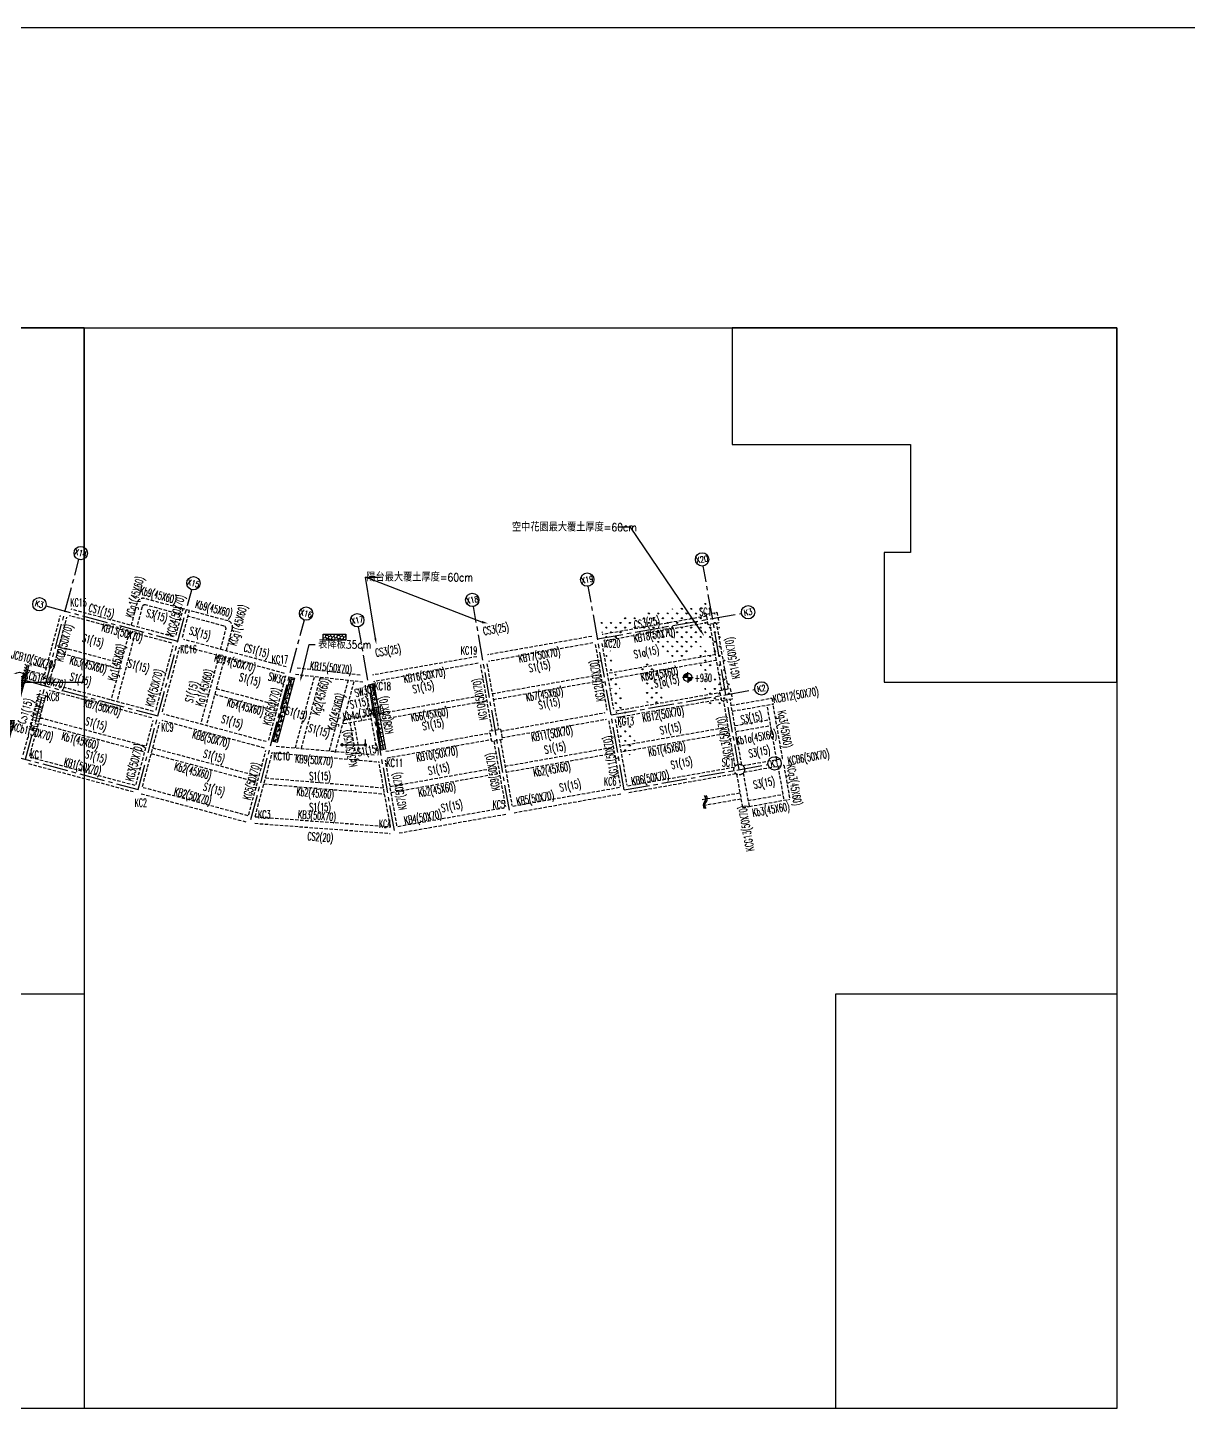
# Model space of a CAD drawing. Header units: centimetres. Extents: x -47768 to 194820, y -149527 to 141949.
# Drawn here: x 68333 to 77036, y -35476 to -25125 of the extents above; entities that cross this region are included whole.
import ezdxf
from ezdxf import colors
from ezdxf.entities.mleader import LeaderData, LeaderLine
from ezdxf.enums import TextEntityAlignment as Align
from ezdxf.math import Vec2, Vec3

# ---------------------------------------------------------------- set-up
doc = ezdxf.new("R2010")
doc.units = ezdxf.units.CM
doc.linetypes.add('CENTER2', pattern=[28.575, 19.05, -3.175, 3.175, -3.175])
doc.linetypes.add('HIDDEN', pattern=[0.375, 0.25, -0.125])
doc.layers.get('0').update_dxf_attribs({"color": 8})
for name, color, linetype in [('0S-B', 6, 'HIDDEN'), ('0S-COL-H', 8, 'HIDDEN'), ('0S-colhead', 8, 'HIDDEN'), ('0S-GRID', 8, 'Continuous'), ('0S-J', 3, 'HIDDEN'), ('0S-Shear wall', 7, 'Continuous'), ('0S-伸縮縫', 4, 'Continuous'), ('1S-BN', 7, 'Continuous'), ('1S-CN', 2, 'Continuous'), ('1S-JN', 3, 'Continuous'), ('1S-SN', 4, 'Continuous'), ('1S-SWN', 7, 'Continuous'), ('1S-TEXT', 7, 'Continuous'), ('C3', 3, 'Continuous'), ('FL高程', 7, 'Continuous'), ('FORHA', 8, 'Continuous')]:
    doc.layers.add(name, color=color, linetype=linetype)
doc.layers.add('0S-分圖線', color=8, linetype='Continuous', plot=False)
doc.layers.add('0S-繪圖區', color=171, linetype='Continuous', plot=False)
doc.styles.add('ae', font='romans.shx', dxfattribs={"bigfont": 'chineset.shx'})
doc.styles.add('CHINA', font='romans.shx', dxfattribs={"width": 0.85, "bigfont": 'chineset.shx'})
doc.styles.add('ROMAND', font='romand')
doc.styles.add('txt', font='romans.shx', dxfattribs={"height": 0.2, "bigfont": 'chineset.shx'})

# ---------------------------------------------------------------- blocks, each defined once
blk = doc.blocks.new('*U149')
at = {"color": 0, "ltscale": 100}
for points in [[(-36.3, 27), (36.3, 27), (36.3, -27), (-36.3, -27)], [(22.253, -6.279), (36.3, -6.279), (36.3, -27), (22.253, -27)]]:
    blk.add_lwpolyline(points, close=True, dxfattribs=at)
blk.add_lwpolyline([(36.3, 27), (17.074, 27), (17.074, 21.168), (25.98, 21.168), (25.98, 15.768), (24.673, 15.768), (24.673, 9.288), (36.3, 9.288), (36.3, 27)], dxfattribs=at)
blk = doc.blocks.new('*U150')
at = {"color": 0, "ltscale": 100}
for points in [[(-36.3, 27), (36.3, 27), (36.3, -27), (-36.3, -27)], [(22.253, -6.279), (36.3, -6.279), (36.3, -27), (22.253, -27)]]:
    blk.add_lwpolyline(points, close=True, dxfattribs=at)
blk.add_lwpolyline([(36.3, 27), (17.074, 27), (17.074, 21.168), (25.98, 21.168), (25.98, 15.768), (24.673, 15.768), (24.673, 9.288), (36.3, 9.288), (36.3, 27)], dxfattribs=at)
blk = doc.blocks.new('XLINE')
blk.add_circle((0, 0), 50)
at = {"style": 'ROMAND', "width": 0.74997, "flags": 8}
blk.add_attdef('X-LINE', text='', height=50, dxfattribs=at).set_placement((0, 0), align=Align.MIDDLE)
blk = doc.blocks.new('柱位編號')
at = {"color": 0, "linetype": 'CENTER2', "ltscale": 10}
for p, q in [((129524, 36833), (130129, 38259)), ((129892, 36676), (130497, 38103)), ((130686, 37588), (129605, 38047)), ((130697, 36334), (131303, 37761)), ((130460, 37054), (129378, 37514)), ((131503, 35992), (132108, 37419)), ((138657, 35947), (138218, 37383)), ((139025, 35849), (139426, 37346)), ((144376, 35771), (144107, 37298)), ((132308, 35651), (132914, 37077)), ((137821, 35691), (137382, 37127)), ((139870, 35622), (140271, 37119)), ((143515, 35619), (143245, 37146)), ((130237, 36530), (129155, 36989)), ((139177, 36998), (140167, 36733)), ((142653, 35467), (142384, 36994)), ((136984, 35435), (136545, 36871)), ((140715, 35396), (141116, 36893)), ((143315, 36752), (144393, 36942)), ((141791, 35315), (141522, 36842)), ((133114, 35309), (133719, 36735)), ((136147, 35179), (135708, 36615)), ((139027, 36438), (140017, 36173)), ((133563, 34129), (134525, 36393)), ((135220, 34896), (134781, 36332)), ((135310, 34924), (134871, 36360)), ((143416, 36181), (144494, 36371)), ((134721, 35946), (135811, 36279)), ((138880, 35887), (139870, 35622)), ((134887, 35401), (135978, 35734)), ((143515, 35619), (144593, 35809)), ((135057, 34846), (136147, 35179)), ((134203, 33858), (134559, 34695)), ((133462, 34172), (133620, 34544)), ((134307, 33814), (134465, 34186))]:
    blk.add_line(p, q, dxfattribs=at)
at = {"color": 0}
ref = blk.add_blockref('XLINE', (130149, 38305), dxfattribs=dict(at, rotation=337))
ref.add_attrib('X-LINE', 'X1', dxfattribs={"height": 50, "rotation": 337, "style": 'ROMAND', "width": 0.74997}).set_placement((130149, 38305), align=Align.MIDDLE)
ref = blk.add_blockref('XLINE', (130517, 38149), dxfattribs=dict(at, rotation=337))
ref.add_attrib('X-LINE', 'X2', dxfattribs={"height": 50, "rotation": 337, "style": 'ROMAND', "width": 0.74997}).set_placement((130517, 38149), align=Align.MIDDLE)
ref = blk.add_blockref('XLINE', (129559, 38067), dxfattribs=dict(at, rotation=337))
ref.add_attrib('X-LINE', 'I3', dxfattribs={"height": 50, "rotation": 337, "style": 'ROMAND', "width": 0.74997}).set_placement((129559, 38067), align=Align.MIDDLE)
ref = blk.add_blockref('XLINE', (131322, 37807), dxfattribs=dict(at, rotation=337))
ref.add_attrib('X-LINE', 'X3', dxfattribs={"height": 50, "rotation": 337, "style": 'ROMAND', "width": 0.74997}).set_placement((131322, 37807), align=Align.MIDDLE)
ref = blk.add_blockref('XLINE', (129332, 37533), dxfattribs=dict(at, rotation=337))
ref.add_attrib('X-LINE', 'I2', dxfattribs={"height": 50, "rotation": 337, "style": 'ROMAND', "width": 0.74997}).set_placement((129332, 37533), align=Align.MIDDLE)
ref = blk.add_blockref('XLINE', (132128, 37465), dxfattribs=dict(at, rotation=337))
ref.add_attrib('X-LINE', 'X4', dxfattribs={"height": 50, "rotation": 337, "style": 'ROMAND', "width": 0.74997}).set_placement((132128, 37465), align=Align.MIDDLE)
ref = blk.add_blockref('XLINE', (138204, 37431), dxfattribs=dict(at, rotation=16.99999999999998))
ref.add_attrib('X-LINE', 'X13', dxfattribs={"height": 45, "rotation": 17, "style": 'ROMAND', "width": 0.74997}).set_placement((138204, 37431), align=Align.MIDDLE)
ref = blk.add_blockref('XLINE', (139439, 37394), dxfattribs=dict(at, rotation=344.9999999999999))
ref.add_attrib('X-LINE', 'X14', dxfattribs={"height": 45, "rotation": 345, "style": 'ROMAND', "width": 0.74997}).set_placement((139439, 37394), align=Align.MIDDLE)
ref = blk.add_blockref('XLINE', (144098, 37347), dxfattribs=dict(at, rotation=9.999999999999945))
ref.add_attrib('X-LINE', 'X20', dxfattribs={"height": 45, "rotation": 10, "style": 'ROMAND', "width": 0.74997}).set_placement((144098, 37347), align=Align.MIDDLE)
ref = blk.add_blockref('XLINE', (132933, 37123), dxfattribs=dict(at, rotation=337))
ref.add_attrib('X-LINE', 'X5', dxfattribs={"height": 50, "rotation": 337, "style": 'ROMAND', "width": 0.74997}).set_placement((132933, 37123), align=Align.MIDDLE)
ref = blk.add_blockref('XLINE', (137367, 37175), dxfattribs=dict(at, rotation=16.99999999999998))
ref.add_attrib('X-LINE', 'X12', dxfattribs={"height": 45, "rotation": 17, "style": 'ROMAND', "width": 0.74997}).set_placement((137367, 37175), align=Align.MIDDLE)
ref = blk.add_blockref('XLINE', (140284, 37168), dxfattribs=dict(at, rotation=344.9999999999999))
ref.add_attrib('X-LINE', 'X15', dxfattribs={"height": 45, "rotation": 345, "style": 'ROMAND', "width": 0.74997}).set_placement((140284, 37168), align=Align.MIDDLE)
ref = blk.add_blockref('XLINE', (143237, 37195), dxfattribs=dict(at, rotation=9.999999999999945))
ref.add_attrib('X-LINE', 'X19', dxfattribs={"height": 45, "rotation": 10, "style": 'ROMAND', "width": 0.74997}).set_placement((143237, 37195), align=Align.MIDDLE)
ref = blk.add_blockref('XLINE', (129109, 37008), dxfattribs=dict(at, rotation=337))
ref.add_attrib('X-LINE', 'I1', dxfattribs={"height": 50, "rotation": 337, "style": 'ROMAND', "width": 0.74997}).set_placement((129109, 37008), align=Align.MIDDLE)
ref = blk.add_blockref('XLINE', (139129, 37011), dxfattribs=dict(at, rotation=344.9999999999999))
ref.add_attrib('X-LINE', 'K3', dxfattribs={"height": 45, "rotation": 345, "style": 'ROMAND', "width": 0.74997}).set_placement((139129, 37011), align=Align.MIDDLE)
ref = blk.add_blockref('XLINE', (142375, 37043), dxfattribs=dict(at, rotation=9.999999999999945))
ref.add_attrib('X-LINE', 'X18', dxfattribs={"height": 45, "rotation": 10, "style": 'ROMAND', "width": 0.74997}).set_placement((142375, 37043), align=Align.MIDDLE)
ref = blk.add_blockref('XLINE', (136530, 36919), dxfattribs=dict(at, rotation=16.99999999999998))
ref.add_attrib('X-LINE', 'X11', dxfattribs={"height": 45, "rotation": 17, "style": 'ROMAND', "width": 0.74997}).set_placement((136530, 36919), align=Align.MIDDLE)
ref = blk.add_blockref('XLINE', (141129, 36941), dxfattribs=dict(at, rotation=344.9999999999999))
ref.add_attrib('X-LINE', 'X16', dxfattribs={"height": 45, "rotation": 345, "style": 'ROMAND', "width": 0.74997}).set_placement((141129, 36941), align=Align.MIDDLE)
ref = blk.add_blockref('XLINE', (144443, 36951), dxfattribs=dict(at, rotation=9.999999999997593))
ref.add_attrib('X-LINE', 'K3', dxfattribs={"height": 45, "rotation": 10, "style": 'ROMAND', "width": 0.74997}).set_placement((144443, 36951), align=Align.MIDDLE)
ref = blk.add_blockref('XLINE', (141513, 36891), dxfattribs=dict(at, rotation=9.999999999999945))
ref.add_attrib('X-LINE', 'X17', dxfattribs={"height": 45, "rotation": 10, "style": 'ROMAND', "width": 0.74997}).set_placement((141513, 36891), align=Align.MIDDLE)
ref = blk.add_blockref('XLINE', (133739, 36781), dxfattribs=dict(at, rotation=337))
ref.add_attrib('X-LINE', 'X6', dxfattribs={"height": 50, "rotation": 337, "style": 'ROMAND', "width": 0.74997}).set_placement((133739, 36781), align=Align.MIDDLE)
ref = blk.add_blockref('XLINE', (135694, 36663), dxfattribs=dict(at, rotation=16.99999999999998))
ref.add_attrib('X-LINE', 'X10', dxfattribs={"height": 45, "rotation": 17, "style": 'ROMAND', "width": 0.74997}).set_placement((135694, 36663), align=Align.MIDDLE)
ref = blk.add_blockref('XLINE', (134544, 36439), dxfattribs=dict(at, rotation=337))
ref.add_attrib('X-LINE', 'X7', dxfattribs={"height": 50, "rotation": 337, "style": 'ROMAND', "width": 0.74997}).set_placement((134544, 36439), align=Align.MIDDLE)
ref = blk.add_blockref('XLINE', (134766, 36380), dxfattribs=dict(at, rotation=16.99999999999998))
ref.add_attrib('X-LINE', 'X8', dxfattribs={"height": 50, "rotation": 17, "style": 'ROMAND', "width": 0.74997}).set_placement((134766, 36380), align=Align.MIDDLE)
ref = blk.add_blockref('XLINE', (134857, 36407), dxfattribs=dict(at, rotation=16.99999999999998))
ref.add_attrib('X-LINE', 'X9', dxfattribs={"height": 50, "rotation": 17, "style": 'ROMAND', "width": 0.74997}).set_placement((134857, 36407), align=Align.MIDDLE)
ref = blk.add_blockref('XLINE', (138979, 36451), dxfattribs=dict(at, rotation=344.9999999999999))
ref.add_attrib('X-LINE', 'K2', dxfattribs={"height": 45, "rotation": 345, "style": 'ROMAND', "width": 0.74997}).set_placement((138979, 36451), align=Align.MIDDLE)
ref = blk.add_blockref('XLINE', (144543, 36380), dxfattribs=dict(at, rotation=9.999999999997593))
ref.add_attrib('X-LINE', 'K2', dxfattribs={"height": 45, "rotation": 10, "style": 'ROMAND', "width": 0.74997}).set_placement((144543, 36380), align=Align.MIDDLE)
ref = blk.add_blockref('XLINE', (134673, 35931), dxfattribs=dict(at, rotation=17.00000000000323))
ref.add_attrib('X-LINE', 'J3', dxfattribs={"height": 50, "rotation": 17, "style": 'ROMAND', "width": 0.74997}).set_placement((134673, 35931), align=Align.MIDDLE)
ref = blk.add_blockref('XLINE', (138831, 35900), dxfattribs=dict(at, rotation=344.9999999999999))
ref.add_attrib('X-LINE', 'K1', dxfattribs={"height": 45, "rotation": 345, "style": 'ROMAND', "width": 0.74997}).set_placement((138831, 35900), align=Align.MIDDLE)
ref = blk.add_blockref('XLINE', (144642, 35818), dxfattribs=dict(at, rotation=9.999999999997593))
ref.add_attrib('X-LINE', 'K1', dxfattribs={"height": 45, "rotation": 10, "style": 'ROMAND', "width": 0.74997}).set_placement((144642, 35818), align=Align.MIDDLE)
ref = blk.add_blockref('XLINE', (134840, 35386), dxfattribs=dict(at, rotation=17.00000000000323))
ref.add_attrib('X-LINE', 'J2', dxfattribs={"height": 50, "rotation": 17, "style": 'ROMAND', "width": 0.74997}).set_placement((134840, 35386), align=Align.MIDDLE)
ref = blk.add_blockref('XLINE', (135009, 34832), dxfattribs=dict(at, rotation=17.00000000000323))
ref.add_attrib('X-LINE', 'J1', dxfattribs={"height": 50, "rotation": 17, "style": 'ROMAND', "width": 0.74997}).set_placement((135009, 34832), align=Align.MIDDLE)
ref = blk.add_blockref('XLINE', (133443, 34126), dxfattribs=dict(at, rotation=337))
ref.add_attrib('X-LINE', 'a', dxfattribs={"height": 50, "rotation": 337, "style": 'ROMAND', "width": 0.74997}).set_placement((133443, 34126), align=Align.MIDDLE)
ref = blk.add_blockref('XLINE', (133544, 34083), dxfattribs=dict(at, rotation=337))
ref.add_attrib('X-LINE', 'X7', dxfattribs={"height": 50, "rotation": 337, "style": 'ROMAND', "width": 0.74997}).set_placement((133544, 34083), align=Align.MIDDLE)
ref = blk.add_blockref('XLINE', (134184, 33812), dxfattribs=dict(at, rotation=337))
ref.add_attrib('X-LINE', 'b', dxfattribs={"height": 50, "rotation": 337, "style": 'ROMAND', "width": 0.74997}).set_placement((134184, 33812), align=Align.MIDDLE)
ref = blk.add_blockref('XLINE', (134287, 33768), dxfattribs=dict(at, rotation=337))
ref.add_attrib('X-LINE', 'c', dxfattribs={"height": 50, "rotation": 337, "style": 'ROMAND', "width": 0.74997}).set_placement((134287, 33768), align=Align.MIDDLE)
blk = doc.blocks.new('ELE')
at = {"ltscale": 100}
h = blk.add_hatch(color=0, dxfattribs=at)
h.dxf.hatch_style = 1
edge = h.paths.add_edge_path()
edge.add_arc((55199, -2026.6), 20.7, 90, 180)
edge.add_line((55178.3, -2026.6), (55199, -2026.6))
edge.add_line((55199, -2026.6), (55199, -2005.9))
h = blk.add_hatch(color=0, dxfattribs=at)
h.dxf.hatch_style = 1
edge = h.paths.add_edge_path()
edge.add_line((55199, -2047.4), (55199, -2026.6))
edge.add_line((55199, -2026.6), (55219.7, -2026.6))
edge.add_arc((55199, -2026.6), 20.7, 270, 360, ccw=False)
at = {"color": 0, "ltscale": 100}
for q in [(55199, -2000), (55172.4, -2026.6), (55225.6, -2026.6), (55199, -2053.2)]:
    blk.add_line((55199, -2026.6), q, dxfattribs=at)
blk.add_circle((55199, -2026.6), 20.7, dxfattribs=at)
blk = doc.blocks.new('0S-ELE')
at = {"layer": 'FL高程', "ltscale": 100, "xscale": 1.5, "yscale": 1.5, "zscale": 1.5}
blk.add_blockref('ELE', (-26765, -530), dxfattribs=at)
at = {"layer": 'FL高程', "ltscale": 100, "style": 'CHINA', "width": 0.5}
blk.add_attdef('+150', text='', height=60, dxfattribs=at).set_placement((56150, -3573), align=Align.MIDDLE)

msp = doc.modelspace()

# ---------------------------------------------------------------- hatches: boundary and pattern name
at = {"layer": '0S-Shear wall', "ltscale": 100}
h = msp.add_hatch(dxfattribs=at)
h.set_pattern_fill('ANSI37', color=256, scale=10, angle=328)
h.set_pattern_definition([(13, (63858.153, -46427.463), (-7.142196, 30.93625), []), (103, (63858.153, -46427.463), (-30.93625, -7.142196), [])])
h.paths.add_polyline_path([(70303.9876, -29992.9777), (70332.9656, -30000.7418), (70203.5561, -30483.7047), (70174.5782, -30475.9401)])
h = msp.add_hatch(dxfattribs=at)
h.set_pattern_fill('ANSI37', color=256, scale=10, angle=328)
h.set_pattern_definition([(13, (64584, -46484.035), (-7.142196, 30.93625), []), (103, (64584, -46484.035), (-30.93625, -7.142196), [])])
edge = h.paths.add_edge_path()
edge.add_line((70929.9686, -30042.6632), (71016.7927, -30535.067))
edge.add_line((71016.7927, -30535.067), (70987.2482, -30540.2765))
edge.add_line((70987.2482, -30540.2765), (70900.4242, -30047.8731))
edge.add_line((70900.4242, -30047.8731), (70929.9683, -30042.6632))
at = {"layer": '0S-伸縮縫'}
h = msp.add_hatch(dxfattribs=at)
h.set_pattern_fill('ANSI36', color=256, scale=83.3)
h.set_pattern_definition([(45, (-145948.255, -94776.463), (5.522062, 20.24756074), [26.03125, -5.20625, 0, -5.20625])])
h.paths.add_polyline_path([(68341.1583, -29903.3163), (68317.0101, -29896.8459), (68124.5717, -30615.0357), (68148.7199, -30621.5062)])
at = {"layer": '1S-TEXT', "ltscale": 100}
h = msp.add_hatch(dxfattribs=at)
h.set_pattern_fill('HONEY', color=256, scale=111.0667, angle=16)
h.set_pattern_definition([(16, (-75097.686, -139244.35), (16.7042039, 17.2977094), [13.8833375, -27.766675]), (136, (-75097.686, -139244.35), (-23.3323577, 5.8174102), [13.8833375, -27.766675]), (76, (-75097.686, -139244.35), (-6.62815385, 23.1151196), [-27.766675, 13.8833375])])
h.paths.add_polyline_path([(70549.3202, -29672.8237), (70720.0558, -29672.8237), (70720.0558, -29715.7025), (70549.3202, -29715.7025)])
at = {"layer": 'FORHA'}
h = msp.add_hatch(dxfattribs=at)
h.set_pattern_fill('GRASS', color=8, scale=50)
h.set_pattern_definition([(90, (-91941.903, -38041.094), (-35.355339, 35.355339), [9.375, -61.335678]), (45, (-91941.903, -38041.094), (-35.355339, 35.355339), [9.375, -40.625]), (135, (-91941.903, -38041.094), (-35.355339, -35.355339), [9.375, -40.625])])
edge = h.paths.add_edge_path(flags=16)
edge.add_arc((73468.0787, -29550.5105), 25, 0, 360)
edge = h.paths.add_edge_path()
edge.add_line((73511.8122, -29568.1847), (73492.6989, -29546.1693))
edge.add_line((73492.6989, -29546.1693), (73471.8572, -29427.9701))
edge.add_line((73471.8572, -29427.9701), (72624.9147, -29577.3089))
edge.add_line((72624.9147, -29577.3089), (72802.7787, -30585.8799))
edge.add_line((72802.7787, -30585.8799), (72834.1959, -30580.3325))
edge.add_arc((72817.6067, -30505.6595), 76.4936, 282.52531129, 367.63698754)
edge.add_line((72893.4218, -30495.4938), (72709.1462, -29852.8044))
edge.add_arc((72862.4442, -29807.125), 159.959, 47.65363673, 196.59288526, ccw=False)
edge.add_line((72970.1943, -29688.9015), (73108.8986, -29815.318))
edge.add_arc((73212.3177, -29696.5334), 157.497, 228.95572355, 334.96206526)
edge.add_arc((73424.3709, -29799.4841), 78.2793, 18.70849771, 152.37639013, ccw=False)
edge.add_arc((73216.474, -29875.2956), 299.5522, -49.1330309, 19.6882764, ccw=False)
edge.add_arc((73446.3277, -30143.4605), 53.6619, 129.11659151, 252.23121741)
edge.add_arc((73477.6016, -30049.0973), 153.0707, 251.86266696, 329.96589421)
edge.add_line((73610.1192, -30125.7116), (73511.8122, -29568.1847))
h = msp.add_hatch(dxfattribs=at)
h.set_pattern_fill('GRASS', color=8, scale=50)
h.set_pattern_definition([(90, (-91671.197, -36444.103), (-35.355339, 35.355339), [9.375, -61.335678]), (45, (-91671.197, -36444.103), (-35.355339, 35.355339), [9.375, -40.625]), (135, (-91671.197, -36444.103), (-35.355339, -35.355339), [9.375, -40.625])])
h.paths.add_polyline_path([(72956.6148, -30075.4472, 1.2963897383), (73105.6607, -30118.511, 0.2973040034), (72968.7902, -29874.555, 0.9154917732), (72930.9813, -29936.1796, -0.3770423741)])

# ---------------------------------------------------------------- linework, layer by layer
at = {"layer": '0S-B', "ltscale": 100}
for p, q in [((69427.3295, -29690.7843), (68659.4184, -29485.0232)), ((69445.9377, -29680.2423), (69498.9928, -29482.2257)), ((69494.2342, -29693.1825), (69547.2893, -29495.1659)), ((69547.2891, -29495.1667), (69498.9928, -29482.2257)), ((68450.3912, -30013.9464), (68579.7935, -29530.9807)), ((68498.6877, -30026.8866), (68628.09, -29543.9209)), ((69414.3885, -29739.0806), (68646.4775, -29533.3195)), ((73425.0292, -29536.7139), (72642.095, -29674.7663)), ((73433.7116, -29585.9543), (72650.7775, -29724.0067)), ((73537.5375, -30090.553), (73450.4229, -29598.2098)), ((73586.7727, -30081.8414), (73499.6581, -29589.4982)), ((72563.3104, -29688.6582), (71780.3883, -29826.7085)), ((69295.8314, -30240.4814), (69425.2336, -29757.5157)), ((69344.1278, -30253.4216), (69473.5301, -29770.4559)), ((70259.5736, -29965.5473), (69491.6626, -29759.7862)), ((70272.5145, -29917.251), (69504.6035, -29711.4899)), ((72571.9928, -29737.8985), (71789.0707, -29875.9488)), ((72589.3697, -29750.0659), (72676.1938, -30242.4698)), ((72638.6101, -29741.3835), (72725.4341, -30233.7874)), ((71701.6036, -29840.6003), (70918.6815, -29978.6506)), ((71710.286, -29889.8407), (70927.3639, -30027.891)), ((71727.6629, -29902.0081), (71814.487, -30394.412)), ((71776.9033, -29893.3257), (71863.7274, -30385.7296)), ((70140.7707, -30466.8814), (70270.1802, -29983.9185)), ((70189.067, -30479.8223), (70318.4765, -29996.8594)), ((70340.583, -29972.3123), (70846.3431, -30029.1008)), ((70353.6709, -29923.4676), (70837.2921, -29977.7704)), ((68300.6019, -30573.002), (68429.6871, -30091.22)), ((68348.8984, -30585.9422), (68477.9836, -30104.1602)), ((69264.2735, -30299.3176), (68496.3624, -30093.5565)), ((69277.2144, -30251.0213), (68509.3034, -30045.2602)), ((70952.7802, -30546.3541), (70865.9561, -30053.9503)), ((71002.0206, -30537.6717), (70915.1965, -30045.2678)), ((72742.811, -30245.9548), (73525.7451, -30107.9024)), ((72751.4934, -30295.1952), (73534.4275, -30157.1428)), ((73638.378, -30660.4705), (73551.4777, -30169.3383)), ((73687.6132, -30651.7589), (73600.7129, -30160.6267)), ((73608.847, -30204.8779), (73914.1374, -30151.047)), ((73616.6612, -30249.1942), (73921.9515, -30195.3633)), ((69145.9869, -30799.743), (69275.1272, -30317.755)), ((70109.4586, -30525.7843), (69341.5475, -30320.0231)), ((70122.3995, -30477.488), (69354.4885, -30271.7269)), ((71881.1042, -30397.897), (72664.0264, -30259.8467)), ((71889.7866, -30447.1373), (72672.7088, -30309.087)), ((72690.0856, -30321.2544), (72776.697, -30812.4519)), ((72739.326, -30312.572), (72825.9374, -30803.7695)), ((69194.2834, -30812.6832), (69323.4237, -30330.6952)), ((71019.3974, -30549.8391), (71802.3196, -30411.7888)), ((70195.9925, -30511.9315), (70942.9123, -30576.7721)), ((71028.0798, -30599.0795), (71811.002, -30461.0292)), ((71828.3788, -30473.1966), (71914.9902, -30964.3941)), ((71877.6192, -30464.5142), (71964.2306, -30955.7117)), ((68353.3005, -30593.5668), (69138.1636, -30803.8702)), ((69990.9727, -31025.9351), (70120.0652, -30544.1555)), ((70039.269, -31038.8761), (70168.3614, -30557.0964)), ((70182.8503, -30560.9787), (70951.9116, -30627.7414)), ((71053.2834, -31116.3362), (70966.672, -30625.1387)), ((71102.5238, -31107.6538), (71015.9124, -30616.4563)), ((73694.8556, -30656.8079), (73994.0151, -30604.0563)), ((68340.3596, -30641.8631), (69125.2226, -30852.1665)), ((72833.1488, -30808.819), (73633.4198, -30667.7096)), ((72841.8312, -30858.0594), (73642.1022, -30716.95)), ((73649.248, -30721.942), (73693.3276, -30971.9285)), ((73698.4884, -30713.2596), (73742.568, -30963.2461)), ((73703.5383, -30706.0482), (74002.6978, -30653.2966)), ((69198.4856, -30820.0334), (69983.3487, -31030.3369)), ((71971.442, -30960.7611), (72771.6475, -30819.6633)), ((69185.5447, -30868.3297), (69970.4077, -31078.6331)), ((71980.1244, -31010.0015), (72780.3299, -30868.9037)), ((70040.0352, -31039.9554), (71054.0443, -31115.495)), ((71109.7352, -31112.7033), (71909.9407, -30971.6055)), ((71118.4176, -31161.9437), (71918.6232, -31020.8459)), ((73692.9556, -30971.9285), (73742.1959, -30963.2461)), ((70036.3207, -31089.8172), (71050.3298, -31165.3569))]:
    msp.add_line(p, q, dxfattribs=at)
at = {"layer": '0S-COL-H', "ltscale": 100}
for points in [[(73422.4127, -29521.8751), (73501.1973, -29507.9832), (73515.0892, -29586.7678), (73436.3128, -29600.7064), (73422.4127, -29521.8751)], [(73523.1286, -30093.0636), (73601.9133, -30079.1717), (73615.8051, -30157.9563), (73537.0287, -30171.8949), (73523.1286, -30093.0636)]]:
    msp.add_lwpolyline(points, dxfattribs=at)
msp.add_circle((73668.4463, -30686.8504), 40, dxfattribs=at)
at = {"layer": '0S-colhead', "ltscale": 100}
msp.add_lwpolyline([(71799.7319, -30397.0454), (71878.5165, -30383.1536), (71892.4084, -30461.9382), (71813.6237, -30475.83)], close=True, dxfattribs=at)
at = {"layer": '0S-J', "ltscale": 100}
for p, q in [((69192.1577, -29467.2336), (69152.0406, -29616.9528)), ((69192.1577, -29467.2336), (69152.0406, -29616.9528)), ((69487.1097, -29525.5602), (69216.6526, -29453.0915)), ((69487.1097, -29525.5602), (69216.6526, -29453.0915)), ((69805.8674, -29610.9711), (69535.406, -29538.5012)), ((69805.8674, -29610.9711), (69535.406, -29538.5012)), ((69095.4394, -29653.5504), (68958.2655, -30165.4904)), ((69095.4394, -29653.5504), (68958.2655, -30165.4904)), ((69138.9061, -29665.1972), (69001.7322, -30177.1372)), ((69138.9061, -29665.1972), (69001.7322, -30177.1372)), ((69779.8921, -29785.1863), (69820.0095, -29635.466)), ((69779.8924, -29785.185), (69820.0095, -29635.466)), ((68557.5783, -29807.0721), (69021.1137, -29931.0253)), ((68557.5788, -29807.0736), (69021.1134, -29931.0267)), ((68569.2032, -29763.5995), (69032.7387, -29887.5528)), ((68569.2037, -29763.6011), (69032.7383, -29887.5541)), ((68473.3127, -29928.37), (68343.745, -29893.6524)), ((68473.3132, -29928.3715), (68343.7454, -29893.654)), ((69766.9515, -29833.4813), (69629.7775, -30345.4215)), ((69766.9515, -29833.4813), (69629.7775, -30345.4215)), ((69810.4182, -29845.1281), (69673.2442, -30357.0683)), ((69810.4182, -29845.1281), (69673.2442, -30357.0683)), ((72692.8878, -29962.7553), (73490.5803, -29822.1006)), ((72700.702, -30007.0717), (73498.3945, -29866.417)), ((68460.3718, -29976.6663), (68330.804, -29941.9487)), ((68460.3723, -29976.6678), (68330.8045, -29941.9503)), ((70340.6715, -30524.4235), (70484.3035, -29988.3814)), ((70340.6715, -30524.4235), (70484.3035, -29988.3814)), ((70386.1998, -30528.376), (70529.5302, -29993.4596)), ((70386.1998, -30528.376), (70529.5302, -29993.4596)), ((70595.6302, -30546.5576), (70738.4995, -30013.3622)), ((70595.6485, -30546.5576), (70739.315, -30010.3185)), ((71816.4082, -30117.3007), (72628.8746, -29974.0409)), ((71816.4086, -30117.3022), (72628.875, -29974.0425)), ((69747.7203, -30079.1198), (70211.3239, -30203.5979)), ((69747.7206, -30079.1185), (70211.3234, -30203.5963)), ((70639.0969, -30558.2045), (70781.9662, -30025.0091)), ((70639.1156, -30558.2031), (70782.782, -30021.964)), ((71824.2223, -30161.617), (72636.6887, -30018.3573)), ((71824.2228, -30161.6186), (72636.6892, -30018.3588)), ((69736.051, -30122.5805), (70199.6546, -30247.0585)), ((69736.0514, -30122.5792), (70199.6541, -30247.057)), ((70954.7014, -30269.2428), (71767.1678, -30125.9831)), ((70954.7019, -30269.2444), (71767.1683, -30125.9847)), ((70962.5155, -30313.5592), (71774.9819, -30170.2994)), ((70962.516, -30313.5608), (71774.9824, -30170.301)), ((73949.6988, -30611.8704), (73877.6352, -30203.1775)), ((73914.1374, -30151.047), (73921.9515, -30195.3633)), ((73994.0151, -30604.0563), (73921.9515, -30195.3633)), ((68426.2274, -30297.3482), (69223.1162, -30510.8739)), ((68426.2276, -30297.3478), (69223.1164, -30510.8735)), ((70905.5479, -30278.4181), (70690.7932, -30316.2851)), ((70905.5479, -30278.4181), (70690.8047, -30316.2831)), ((70910.7573, -30307.9623), (70696.0026, -30345.8294)), ((70910.7573, -30307.9623), (70696.0142, -30345.8273)), ((73635.7742, -30357.5889), (73896.7481, -30311.5722)), ((68414.5806, -30340.8149), (69211.4693, -30554.3406)), ((68414.5808, -30340.8144), (69211.4695, -30554.3401)), ((70750.2337, -30336.267), (70791.6856, -30571.3524)), ((70750.2337, -30336.267), (70791.6856, -30571.3524)), ((70779.7779, -30331.0575), (70821.2298, -30566.143)), ((70779.7779, -30331.0575), (70821.2298, -30566.143)), ((72788.828, -30506.9284), (73586.5338, -30366.2713)), ((72796.6421, -30551.2447), (73594.348, -30410.5877)), ((73643.5883, -30401.9053), (73904.5623, -30355.8885)), ((69271.4125, -30523.8149), (70068.3013, -30737.3406)), ((69271.4127, -30523.8144), (70068.3015, -30737.3401)), ((71912.3605, -30661.4737), (72724.8269, -30518.2139)), ((71912.3607, -30661.4732), (72724.8271, -30518.2134)), ((69259.7656, -30567.2816), (70056.6544, -30780.8073)), ((69259.7658, -30567.2811), (70056.6546, -30780.8068)), ((71920.1747, -30705.79), (72732.6411, -30562.5303)), ((71920.1749, -30705.7895), (72732.6413, -30562.5298)), ((71050.6421, -30813.4179), (71863.1085, -30670.1581)), ((71050.6423, -30813.4174), (71863.1087, -30670.1577)), ((71058.4562, -30857.7342), (71870.9226, -30714.4745)), ((71058.4564, -30857.7338), (71870.9228, -30714.474)), ((73958.3812, -30661.1108), (74003.553, -30917.293)), ((74002.6975, -30653.2967), (74047.8694, -30909.4789)), ((70104.8063, -30794.0692), (71009.7081, -30869.2706)), ((70104.8246, -30794.0692), (71009.7264, -30869.2706)), ((70116.642, -30749.8977), (71001.6276, -30823.444)), ((70116.6603, -30749.8977), (71001.6459, -30823.444)), ((73389.5892, -30911.2586), (73673.7949, -30861.1496)), ((73397.4027, -30955.5751), (73681.6084, -30905.466)), ((73734.7538, -30918.9297), (73995.7276, -30872.913)), ((73742.568, -30963.2461), (74003.5418, -30917.2293)), ((74003.553, -30917.293), (74047.8694, -30909.4789))]:
    msp.add_line(p, q, dxfattribs=at)
for points in [[(69498.7566, -29482.0936), (69208.981, -29404.4484, 0.4142135624), (69153.8675, -29436.2682), (69108.5739, -29605.306)], [(69498.7566, -29482.0936), (69208.981, -29404.4484, 0.4142135624), (69153.8675, -29436.2682), (69108.5739, -29605.306)], [(69823.3591, -29796.8318), (69868.6526, -29627.7943, 0.4142135624), (69836.8328, -29572.6808), (69547.0529, -29495.0345)], [(69823.3591, -29796.8318), (69868.6526, -29627.7943, 0.4142135624), (69836.8328, -29572.6808), (69547.0529, -29495.0345)]]:
    msp.add_lwpolyline(points, format="xyb", dxfattribs=at)
for centre, start, end in [((69211.4763, -29472.41), 74.99999976, 164.99999976), ((69211.4763, -29472.41), 74.99999976, 164.99999976), ((69800.691, -29630.2896), 344.99999976, 74.99999976), ((69800.691, -29630.2896), 344.99999976, 74.99999976)]:
    msp.add_arc(centre, 20, start, end, dxfattribs=at)
at = {"layer": '0S-Shear wall', "ltscale": 100}
for points in [[(70303.9876, -29992.9777), (70332.9656, -30000.7418), (70203.5561, -30483.7047), (70174.5782, -30475.9401), (70303.9876, -29992.9777)], [(70929.9686, -30042.6632), (71016.7927, -30535.067), (70987.2482, -30540.2765), (70900.4242, -30047.8731), (70929.9683, -30042.6632)]]:
    msp.add_lwpolyline(points, dxfattribs=at)
at = {"layer": '0S-伸縮縫'}
msp.add_lwpolyline([(68341.1572, -29903.3816), (68146.1303, -30631.232)], dxfattribs=at)
at = {"layer": '0S-分圖線', "ltscale": 100}
msp.add_line((49457.2912, -25124.8878), (107942.178, -25124.8878), dxfattribs=at)
at = {"layer": '1S-SN', "color": 4, "linetype": 'Continuous'}
for p, q in [((70690.6841, -30501.1791), (70865.5514, -30501.1791)), ((70865.5514, -30501.1791), (70865.5514, -30462.485))]:
    msp.add_line(p, q, dxfattribs=at)
at = {"layer": '1S-SN', "color": 4, "linetype": 'Continuous', "const_width": 13.5}
for points in [[(70685.43, -30498.2227, -0.5847553034), (70695.9382, -30498.2227, -1.7101170253), (70685.43, -30498.2227, -0.5573675569)], [(70860.2973, -30498.2227, -0.5847553034), (70870.8055, -30498.2227, -1.7101170253), (70860.2973, -30498.2227, -0.5573675569)]]:
    msp.add_lwpolyline(points, format="xyb", dxfattribs=at)
at = {"layer": '1S-TEXT', "color": 7}
msp.add_lwpolyline([(71739.1415, -29581.1726), (70866.084, -29245.7225)], dxfattribs=at)
at = {"layer": '1S-TEXT', "ltscale": 100}
msp.add_lwpolyline([(70549.3202, -29672.8237), (70720.0558, -29672.8237), (70720.0558, -29715.7025), (70549.3202, -29715.7025)], close=True, dxfattribs=at)
at = {"layer": '1S-TEXT', "color": 7, "linetype": 'Continuous'}
msp.add_solid([(71740.9154, -29573.1155), (71787.4837, -29591.8158), (71737.3676, -29589.2296)], dxfattribs=at)
at = {"layer": 'C3', "linetype": 'Continuous'}
for points in [[(73406.2636, -30881.2415, -0.3639702343), (73406.2636, -30930.028, 0.3639702343), (73406.2636, -30978.8145, 0.3639702343)], [(73417.964, -30881.2415, -0.3639702343), (73417.964, -30930.028, 0.3639702343), (73417.964, -30978.8145, 0.3639702343)]]:
    msp.add_lwpolyline(points, format="xyb", dxfattribs=at)

# ---------------------------------------------------------------- block references
at = {"layer": '0S-GRID'}
msp.add_blockref('柱位編號', (-70707.8585, -66458.1336), dxfattribs=at)
at = {"layer": '0S-繪圖區', "ltscale": 100, "xscale": 150, "yscale": 150, "zscale": 150}
msp.add_blockref('*U149', (63312.9703, -31425.5377), dxfattribs=at)
at = {"layer": '0S-繪圖區', "color": 11, "ltscale": 100, "xscale": 150, "yscale": 150, "zscale": 150}
msp.add_blockref('*U150', (71055.4228, -31425.5377), dxfattribs=at)
at = {"layer": 'FL高程', "color": 0, "ltscale": 100}
msp.add_blockref('0S-ELE', (17249.0112, -26426.5429), dxfattribs=at).add_auto_attribs({'+150': '+930'})

# ---------------------------------------------------------------- texts
at = {"layer": '0S-J', "ltscale": 100, "style": 'txt', "width": 0.5}
for rotation, p in [(345.00002151, (68464.8894, -30017.762)), (345.00000132, (68370.919, -30407.1012))]:
    msp.add_text('KCb1(50X70)', height=60, rotation=rotation, dxfattribs=at).set_placement(p, align=Align.MIDDLE)
at = {"layer": '1S-BN', "style": 'txt', "width": 0.5}
for s, rotation, p in [('KCG4(50X70)', 74.99999421, (69446.4762, -29532.3261)), ('KB13(50X70)', 344.99999971, (69042.8103, -29663.8487)), ('KG2(50X70)', 74.99999421, (68609.3994, -29737.9026)), ('KB18(50X70)', 10.00000004, (73032.9927, -29681.686)), ('JCB10(50X70)', 345, (68377.0605, -29868.7921)), ('KB17(50X70)', 9.9999961, (72171.2857, -29833.6282)), ('KG14(50X70)', 100, (73621.9, -29850.5085)), ('KB14(50X70)', 344.99999661, (69887.9953, -29890.3153)), ('KB15(50X70)', 354.23354572, (70607.6956, -29927.0037)), ('KG12(50X70)', 100, (72607.1684, -30019.2698)), ('KG4(50X70)', 74.99999421, (69286.6164, -30074.8782)), ('KB16(50X70)', 10.00003082, (71309.5791, -29985.5705)), ('KG6(50X70)', 75.00000566, (70165.9958, -30215.2241)), ('KG10(50X70)', 100, (71728.504, -30158.7261)), ('KCB12(50X70)', 9.99999758, (74093.4, -30132.8141)), ('KG1(50X70)', 74.9997862, (68410.6054, -30258.9896)), ('KB7(50X70)', 344.99999971, (68892.6952, -30224.0857)), ('KG8(50X70)', 100, (71024.9068, -30277.8425)), ('KB12(50X70)', 9.99999807, (73098.3459, -30278.6911)), ('KG13(50X70)', 100, (73562.2287, -30443.4867)), ('KB8(50X70)', 344.99999916, (69707.8477, -30460.9217)), ('KB11(50X70)', 9.99999986, (72265.089, -30423.9786)), ('KG3(50X70)', 75.00000574, (69136.6599, -30634.5235)), ('KB10(50X70)', 9.99999721, (71403.3821, -30575.9208)), ('KG11(50X70)', 100, (72707.7777, -30589.8551)), ('KCB6(50X70)', 9.99999758, (74188.8807, -30598.7217)), ('KB1(50X70)', 344.99993838, (68745.1675, -30667.4407)), ('KB9(50X70)', 355.21798157, (70481.578, -30620.2233)), ('KG9(50X70)', 100, (71825.2923, -30703.1169)), ('KG5(50X70)', 74.99998777, (70016.0393, -30774.8695)), ('KG7(50X70)', 100, (71125.436, -30847.9726)), ('KB6(50X70)', 9.99999758, (73001.85, -30753.3756)), ('KB2(50X70)', 344.99999654, (69570.8987, -30888.6946)), ('KB5(50X70)', 10.00000998, (72140.1436, -30905.3178)), ('KB3(50X70)', 355.73956644, (70503.3326, -31036.3282)), ('KB4(50X70)', 9.9999961, (71297.8024, -31049.1263)), ('KCG13(50X70)', 100, (73725.3662, -31127.4434))]:
    msp.add_text(s, height=60, rotation=rotation, dxfattribs=at).set_placement(p, align=Align.MIDDLE)
at = {"layer": '1S-CN', "style": 'txt', "width": 0.5}
for s, p in [('KC15', (68715.0653, -29433.8805)), ('SC1', (73415.3594, -29503.1682)), ('KC16', (69539.6266, -29784.4878)), ('KC19', (71642.5906, -29793.6147)), ('KC20', (72716.6119, -29740.9945)), ('KC17', (70225.8708, -29861.5642)), ('KC8', (68523.539, -30140.7226)), ('KC18', (70994.7716, -30061.2641)), ('KC13', (72817.9493, -30324.2187)), ('KC9', (69381.5132, -30370.1697)), ('KC1', (68400.8137, -30575.0377)), ('KC10', (70237.6329, -30586.8797)), ('KC11', (71085.1004, -30637.183)), ('SC1', (73583.8222, -30633.108)), ('KC6', (72701.2235, -30775.0882)), ('KC2', (69181.4943, -30935.1911)), ('KC5', (71865.6878, -30948.0101)), ('KC3', (70107.7934, -31023.1105)), ('KC4', (71013.9932, -31094.5376))]:
    msp.add_text(s, height=60, dxfattribs=at).set_placement(p, align=Align.MIDDLE)
at = {"layer": '1S-JN', "style": 'txt', "width": 0.5}
for s, rotation, p in [('KCg1(45X60)', 75.00000133, (69141.4654, -29394.3461)), ('Kb9(45X60)', 345.0000095, (69311.9792, -29382.9742)), ('Kb9(45X60)', 344.99998479, (69729.3417, -29485.1815)), ('KCg1(45X60)', 74.99998616, (69914.4037, -29605.085)), ('Kg1(45X60)', 74.99999343, (69003.0097, -29884.8537)), ('Kb3(45X60)', 345.02890569, (68787.2352, -29906.3003)), ('Kb8(45X60)', 10.00000721, (73070.6238, -29974.4556)), ('Kg1(45X60)', 75.00000546, (69660.3792, -30073.9631)), ('Kg2(45X60)', 75.00000546, (70535.0872, -30141.3079)), ('Kb7(45X60)', 9.99999807, (72208.9168, -30126.3978)), ('Kb4(45X60)', 345.02891404, (69965.9207, -30221.4907)), ('Kg2(45X60)', 75.00000546, (70647.2375, -30254.2731)), ('Kb4a(30X50)', 10.00000085, (70853.1587, -30269.2428)), ('Kb6(45X60)', 10.00000085, (71347.2101, -30278.3399)), ('Kg3(45X60)', 279.99987738, (74006.6911, -30383.9752)), ('Kb1(45X60)', 345.00000064, (68727.0028, -30475.2328)), ('Kg3(30X50)', 100.24109276, (70755.0253, -30526.9909)), ('Kb1a(45X60)', 10.0000173, (73796.6922, -30449.5753)), ('Kb1(45X60)', 10.00000844, (73126.9103, -30538.862)), ('Kb2(45X60)', 9.99999733, (72265.2037, -30690.8042)), ('Kb2(45X60)', 345.0000002, (69572.1884, -30701.6996)), ('KCg3(45X60)', 280.00018677, (74077.6161, -30801.9462)), ('Kb2(45X60)', 354.90344651, (70489.9906, -30868.3294)), ('Kb2(45X60)', 9.9999966, (71403.4971, -30842.7463)), ('Kb3(45X60)', 10.00013537, (73907.5038, -30991.2505))]:
    msp.add_text(s, height=60, rotation=rotation, dxfattribs=at).set_placement(p, align=Align.MIDDLE)
at = {"layer": '1S-SN', "linetype": 'Continuous', "style": 'ae', "width": 0.5}
for s, rotation, p in [('CS1(15)', 344, (68785.6622, -29499.4363)), ('S3(15)', 344, (69216.1452, -29538.6498)), ('CS3(25)', 10, (71754.1737, -29679.819)), ('CS3(25)', 10, (72886.428, -29631.617)), ('S1(15)', 344, (68736.9717, -29726.9813)), ('S3(15)', 344, (69539.0625, -29670.9534)), ('CS1(15)', 344, (69948.8717, -29798.0751)), ('CS3(25)', 10, (70945.8294, -29842.624)), ('S1a(15)', 11.04107619, (72884.5246, -29853.79)), ('S1(15)', 344, (69079.7586, -29917.7317)), ('S1(15)', 11.04107619, (72097.0063, -29957.5325)), ('S1(15)', 344, (68644.6831, -30016.0146)), ('S1(15)', 344, (69914.0467, -30019.7389)), ('S1a(15)', 11.04107619, (73036.1066, -30072.768)), ('S1(15)', 74, (69569.5229, -30190.1325)), ('S1(15)', 11.04107619, (71225.7354, -30115.2619)), ('CS1(15)', 72.5, (68314.5951, -30349.2336)), ('S1(15)', 344, (70262.527, -30271.6964)), ('S115)', 11, (70755.5661, -30230.411)), ('S1(15)', 11.04107619, (72170.0542, -30235.598)), ('S1(15)', 344, (68760.9199, -30350.5119)), ('S1(15)', 344, (69780.7219, -30334.0593)), ('S1(15)', 11.04107619, (71298.7833, -30393.3274)), ('S3(15)', 11, (73686.8301, -30342.1622)), ('S1(15)', 344, (70433.4095, -30401.1866)), ('S1(15)', 11.04107619, (73079.6027, -30423.9943)), ('S1(15)', 11, (70812.0139, -30587.6026)), ('S1(15)', 11.04107619, (72213.5504, -30569.6702)), ('S3(15)', 11, (73745.9166, -30597.9799)), ('S1(15)', 344, (68760.9199, -30597.8197)), ('S1(15)', 344, (69644.8671, -30593.7686)), ('S1(15)', 11.04107619, (71342.2795, -30727.3996)), ('S1(15)', 11.04107619, (73162.586, -30683.6087)), ('S3(15)', 11, (73780.8314, -30831.64)), ('S1(15)', 344, (69644.8671, -30841.0765)), ('S1(15)', 11.04107619, (72327.6719, -30852.8722)), ('S1(15)', 11.04107619, (71440.0835, -31006.7172)), ('CS2(20)', 355.41716635, (70429.3716, -31215.5703))]:
    msp.add_text(s, height=60, rotation=rotation, dxfattribs=at).set_placement(p)
for p in [(70445.4961, -30765.105), (70445.4961, -30998.4589)]:
    msp.add_text('S1(15)', height=60, dxfattribs=at).set_placement(p)
at = {"layer": '1S-SWN', "linetype": 'Continuous', "style": 'CHINA', "width": 0.5}
for rotation, p in [(344.56403253, (70200.963, -30002.9886)), (373.61863663, (70847.3344, -30100.2297))]:
    msp.add_text('SW30', height=60, rotation=rotation, dxfattribs=at).set_placement(p, align=Align.MIDDLE)

# ---------------------------------------------------------------- leaders
at = {"layer": '1S-TEXT', "color": 7, "linetype": 'Continuous'}
ml = msp.add_multileader_mtext('Standard', dxfattribs=at)
ml.set_content('空中花園最大覆土厚度=60cm', color=7, style='CHINA')
ml.set_leader_properties(color=256, linetype='ByLayer', lineweight=-1)
ml.build(insert=Vec2(0, 0))
ml.multileader.update_dxf_attribs({"dogleg_length": 0.6, "arrow_head_size": 49.5, "scale": 150})
ctx = ml.context
ctx.base_point, ctx.scale, ctx.char_height, ctx.arrow_head_size, ctx.landing_gap_size, ctx.plane_origin = Vec3(71942.1422, -28870.7063), 150, 60, 49.5, 22.5, Vec3(73252.4767, -29525.7279)
notes = []
notes.append((ctx, [(0, (1, 1, 0), (72852.2572, -28870.7063), (-1, 0), 90, [(0, [(73406.2999, -29685.5933)], 256, [])])]))
ctx.mtext.insert, ctx.mtext.flow_direction = Vec3(71964.6422, -28840.7063), 5
ml = msp.add_multileader_mtext('Standard', dxfattribs=at)
ml.set_content('陽台最大覆土厚度=60cm', color=7, style='CHINA')
ml.set_leader_properties(color=256, linetype='ByLayer', lineweight=-1)
ml.build(insert=Vec2(0, 0))
ml.multileader.update_dxf_attribs({"dogleg_length": 0.6, "arrow_head_size": 49.5, "scale": 150})
ctx = ml.context
ctx.base_point, ctx.scale, ctx.char_height, ctx.arrow_head_size, ctx.landing_gap_size, ctx.plane_origin = Vec3(70978.584, -29245.7225), 150, 60, 49.5, 22.5, Vec3(71376.8189, -28986.933)
ctx.text_align_type = 2
notes.append((ctx, [(0, (1, 1, 0), (70866.084, -29245.7225), (1, 0), 112.5, [(0, [(70948.6222, -29752.1029)], 256, [])])]))
ctx.mtext.insert, ctx.mtext.alignment, ctx.mtext.flow_direction = Vec3(71673.1365, -29215.7225), 3, 5
ml = msp.add_multileader_mtext('Standard', dxfattribs=at)
ml.set_content('表降板35cm', color=7, style='CHINA')
ml.set_leader_properties(color=256, linetype='ByLayer', lineweight=-1)
ml.build(insert=Vec2(0, 0))
ml.multileader.update_dxf_attribs({"dogleg_length": 0.6, "arrow_head_size": 49.5, "scale": 150})
ctx = ml.context
ctx.base_point, ctx.scale, ctx.char_height, ctx.arrow_head_size, ctx.landing_gap_size, ctx.plane_origin = Vec3(70489.3988, -29750.145), 150, 60, 49.5, 22.5, Vec3(70378.9777, -30005.8398)
notes.append((ctx, [(0, (1, 1, 0), (70444.3988, -29750.145), (1, 0), 45, [(0, [(70376.5088, -30028.1371)], 256, [])])]))
ctx.mtext.insert, ctx.mtext.flow_direction = Vec3(70511.8988, -29720.145), 5
for ctx, leaders in notes:
    for number, flags, end, landing, length, lines in leaders:
        leader = LeaderData()
        leader.index, (leader.has_last_leader_line, leader.has_dogleg_vector, leader.attachment_direction) = number, flags
        leader.last_leader_point, leader.dogleg_vector, leader.dogleg_length = Vec3(end), Vec3(landing), length
        for number, points, colour, breaks in lines:
            line = LeaderLine()
            line.index, line.vertices, line.color, line.breaks = number, Vec3.list(points), colors.encode_raw_color(colour), breaks
            leader.lines.append(line)
        ctx.leaders.append(leader)

doc.saveas('drawing.dxf')
